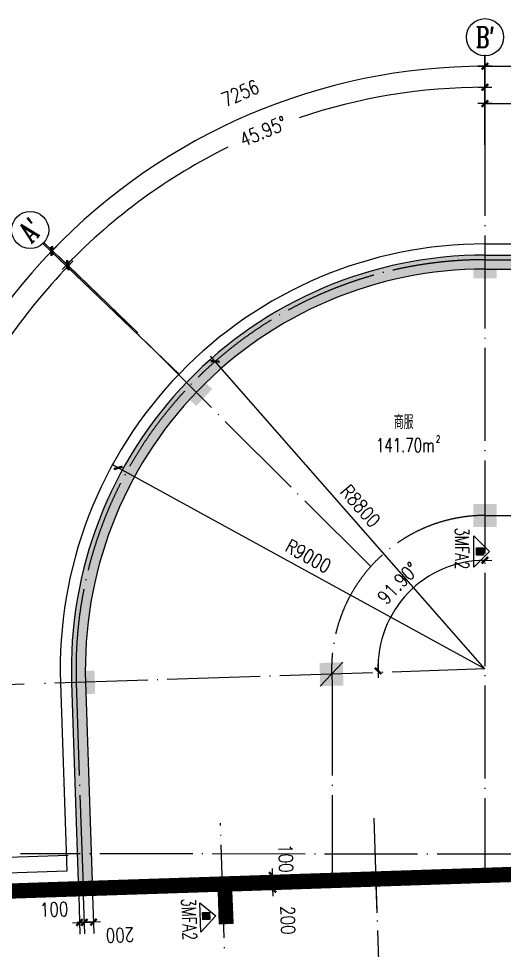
# Model space of a CAD drawing. Extents: x 634182 to 802382, y -1101880 to -864080.
# Drawn here: x 655959 to 666411, y -904633 to -884597 of the extents above; entities that cross this region are included whole.
import ezdxf
from ezdxf.enums import TextEntityAlignment as Align

# ---------------------------------------------------------------- set-up
doc = ezdxf.new("R2010")
doc.units = 0
doc.header["$LTSCALE"] = 1000
doc.header["$MEASUREMENT"] = 0
doc.linetypes.add('DOTE', pattern=[2.42, 2, -0.2, 0.02, -0.2])
doc.layers.get('0').update_dxf_attribs({"linetype": 'CONTINUOUS'})
doc.layers.get('DEFPOINTS').update_dxf_attribs({"linetype": 'CONTINUOUS'})
for name, color, linetype in [('210', 4, 'CONTINUOUS'), ('AXIS', 3, 'CONTINUOUS'), ('AXIS_TEXT', 7, 'CONTINUOUS'), ('COLUMN', 7, 'CONTINUOUS'), ('DOTE', 1, 'DOTE'), ('MC', 4, 'CONTINUOUS'), ('PUB_DIM', 3, 'CONTINUOUS'), ('WALL', 191, 'CONTINUOUS')]:
    doc.layers.add(name, color=color, linetype=linetype)
doc.styles.add('COMPLEX', font='COMPLEX')
doc.styles.add('DIM_FONT', font='simplex.shx', dxfattribs={"width": 0.8})
doc.styles.add('Z', font='romans', dxfattribs={"width": 0.8, "bigfont": 'z'})
doc.dimstyles.new('AXIS', dxfattribs={"dimtxt": 300, "dimasz": 1, "dimexe": 250, "dimexo": 300, "dimgap": 150, "dimtad": 1, "dimdec": 0, "dimzin": 0, "dimdsep": 46, "dimtxsty": 'DIM_FONT', "dimblk": '_DIMX', "dimblk1": '_DIMX', "dimblk2": '_DIMX', "dimcen": 2.5, "dimse1": 1, "dimse2": 1, "dimclrt": 7, "dimadec": 0, "dimazin": 0, "dimtfac": 1, "dimtdec": 0, "dimtix": 1, "dimtmove": 2, "dimatfit": 3, "dimldrblk": '_DIMX', "dimfxl": 0, "dimtolj": 1, "dimtzin": 0, "dimarcsym": 0})
doc.dimstyles.new('DIMN', dxfattribs={"dimtxt": 300, "dimasz": 1, "dimexe": 250, "dimexo": 300, "dimgap": 150, "dimtad": 1, "dimdec": 0, "dimzin": 0, "dimdsep": 46, "dimtxsty": 'DIM_FONT', "dimblk": '_DIMX', "dimblk1": '_DIMX', "dimblk2": '_DIMX', "dimcen": 2.5, "dimclrt": 7, "dimadec": 0, "dimazin": 0, "dimtfac": 1, "dimtdec": 0, "dimtix": 1, "dimtmove": 2, "dimatfit": 3, "dimldrblk": '_DIMX', "dimfxl": 0, "dimtolj": 1, "dimtzin": 0, "dimarcsym": 0})
doc.dimstyles.new('NORMAL', dxfattribs={"dimtxt": 300, "dimasz": 1, "dimexe": 250, "dimexo": 300, "dimgap": 150, "dimtad": 1, "dimdec": 0, "dimzin": 0, "dimdsep": 46, "dimtxsty": 'DIM_FONT', "dimblk": '_DIMX', "dimblk1": '_DIMX', "dimblk2": '_DIMX', "dimcen": 2.5, "dimclrt": 7, "dimadec": 0, "dimazin": 0, "dimtfac": 1, "dimtdec": 0, "dimtix": 1, "dimtmove": 2, "dimatfit": 3, "dimldrblk": '_DIMX', "dimfxl": 0, "dimtolj": 1, "dimtzin": 0, "dimarcsym": 0})

# ---------------------------------------------------------------- blocks, each defined once
blk = doc.blocks.new('_DIMX')
blk.add_line((-150, 0), (150, 0))
at = {"const_width": 50}
blk.add_lwpolyline([(-70, -70), (70, 70)], dxfattribs=at)
blk = doc.blocks.new('*D921')
at = {"color": 0, "linetype": 'ByBlock'}
for p, q in [((658526, -891357), (656852, -889738)), ((656078, -898910), (653281, -899003))]:
    blk.add_line(p, q, dxfattribs=at)
for start, end in [(135.9546, 155.5651), (163.1983, 181.8954)]:
    blk.add_arc((665993, -898581), 12469, start, end, dxfattribs=at)
at = {"layer": 'DEFPOINTS', "color": 0, "linetype": 'ByBlock'}
for p in [(658741, -891566), (655059, -892587), (665993, -898581), (665993, -898581), (656378, -898900)]:
    blk.add_point(p, dxfattribs=at)
at = {"color": 0, "linetype": 'ByBlock'}
for p, rotation in [((657031, -889912), 45.95229745174505), ((653531, -898995), 271.8977025477868)]:
    blk.add_blockref('_DIMX', p, dxfattribs=dict(at, rotation=rotation))
at = {"color": 7, "linetype": 'ByBlock', "insert": (654323, -894190), "char_height": 300, "attachment_point": 5, "rotation": 69.3817, "style": 'DIM_FONT'}
blk.add_mtext('\\A1;45.95°', dxfattribs=at)
blk = doc.blocks.new('*D922')
at = {"color": 0, "linetype": 'ByBlock'}
for p, q in [((665993, -886538), (665993, -885823)), ((658526, -891357), (656824, -889711))]:
    blk.add_line(p, q, dxfattribs=at)
for start, end in [(90.0046, 108.6248), (116.2342, 135.9454)]:
    blk.add_arc((665993, -898581), 12508, start, end, dxfattribs=at)
at = {"layer": 'DEFPOINTS', "color": 0, "linetype": 'ByBlock'}
for p in [(665993, -886838), (659620, -887819), (658741, -891566), (665993, -898581), (665993, -902969)]:
    blk.add_point(p, dxfattribs=at)
at = {"color": 0, "linetype": 'ByBlock'}
for p, rotation in [((665993, -886073), 0.002290299763763843), ((657003, -889884), 225.9477096997475)]:
    blk.add_blockref('_DIMX', p, dxfattribs=dict(at, rotation=rotation))
at = {"color": 7, "linetype": 'ByBlock', "insert": (661221, -887019), "char_height": 300, "attachment_point": 5, "rotation": 22.4295, "style": 'DIM_FONT'}
blk.add_mtext('\\A1;45.95°', dxfattribs=at)
blk = doc.blocks.new('*D924')
at = {"color": 0, "linetype": 'ByBlock'}
blk.add_arc((665993, -898547), 2301, 90.0249, 181.8751, dxfattribs=at)
at = {"layer": 'DEFPOINTS', "color": 0, "linetype": 'ByBlock'}
for p in [(665993, -886804), (664821, -896567), (665993, -898547), (656378, -898866), (665993, -902935)]:
    blk.add_point(p, dxfattribs=at)
at = {"color": 0, "linetype": 'ByBlock'}
for p, rotation in [((665993, -896246), 0.0124488103048372), ((663693, -898623), 271.8875511896961)]:
    blk.add_blockref('_DIMX', p, dxfattribs=dict(at, rotation=rotation))
at = {"color": 7, "linetype": 'ByBlock', "insert": (664124, -896738), "char_height": 300, "attachment_point": 5, "rotation": 45.95, "style": 'DIM_FONT'}
blk.add_mtext('\\A1;91.90°', dxfattribs=at)
blk = doc.blocks.new('_AXISO')
blk.add_circle((0, 0), 0.5)
at = {"layer": 'AXIS_TEXT', "style": 'COMPLEX', "width": 1.041667}
blk.add_attdef('A', text='', height=0.56, dxfattribs=at).set_placement((-0.25, -0.28), (0.25, -0.28), align=Align.FIT)
blk = doc.blocks.new('*D925')
at = {"color": 0, "linetype": 'ByBlock'}
for p, q in [((657022, -902591), (654550, -902673)), ((654800, -902664), (654800, -902663)), ((654800, -902665), (654823, -903340)), ((657044, -903267), (654573, -903349)), ((654823, -903341), (654823, -903342))]:
    blk.add_line(p, q, dxfattribs=at)
at = {"layer": 'DEFPOINTS', "color": 0, "linetype": 'ByBlock'}
for p in [(657322, -902581), (654823, -903340), (657344, -903257)]:
    blk.add_point(p, dxfattribs=at)
at = {"color": 0, "linetype": 'ByBlock'}
for p, rotation in [((654800, -902665), 271.9030555598345), ((654823, -903340), 91.90305555983448)]:
    blk.add_blockref('_DIMX', p, dxfattribs=dict(at, rotation=rotation))
at = {"color": 7, "linetype": 'ByBlock', "insert": (655111, -902993), "char_height": 300, "attachment_point": 5, "rotation": 271.9031, "style": 'DIM_FONT'}
blk.add_mtext('\\A1;676', dxfattribs=at)
blk = doc.blocks.new('_FZH')
blk.add_solid([(-0.5, -0.5), (0.5, -0.5), (-0.5, 0.5), (0.5, 0.5)])
blk = doc.blocks.new('*D929')
at = {"color": 0, "linetype": 'ByBlock'}
for p, q in [((657351, -903456), (657378, -904281)), ((657550, -903449), (657578, -904274)), ((657369, -904031), (657368, -904031)), ((657370, -904031), (657570, -904024)), ((657370, -904031), (657570, -904024)), ((657571, -904024), (657572, -904024))]:
    blk.add_line(p, q, dxfattribs=at)
at = {"layer": 'DEFPOINTS', "color": 0, "linetype": 'ByBlock'}
for p in [(657341, -903156), (657540, -903149), (657570, -904024)]:
    blk.add_point(p, dxfattribs=at)
at = {"color": 0, "linetype": 'ByBlock'}
for p, rotation in [((657370, -904031), 1.904583339815412), ((657570, -904024), 181.9045833398154)]:
    blk.add_blockref('_DIMX', p, dxfattribs=dict(at, rotation=rotation))
at = {"color": 7, "linetype": 'ByBlock', "insert": (658140, -904306), "char_height": 300, "attachment_point": 5, "rotation": 181.9046, "style": 'DIM_FONT'}
blk.add_mtext('\\A1;200', dxfattribs=at)
blk = doc.blocks.new('*D930')
at = {"color": 0, "linetype": 'ByBlock'}
for p, q in [((657251, -903459), (657278, -904284)), ((657351, -903456), (657378, -904281)), ((657269, -904034), (657268, -904034)), ((657270, -904034), (657370, -904031)), ((657270, -904034), (657370, -904031)), ((657371, -904031), (657372, -904031))]:
    blk.add_line(p, q, dxfattribs=at)
at = {"layer": 'DEFPOINTS', "color": 0, "linetype": 'ByBlock'}
for p in [(657241, -903159), (657341, -903156), (657370, -904031)]:
    blk.add_point(p, dxfattribs=at)
at = {"color": 0, "linetype": 'ByBlock'}
for p, rotation in [((657270, -904034), 1.900000000051616), ((657370, -904031), 181.9000000000516)]:
    blk.add_blockref('_DIMX', p, dxfattribs=dict(at, rotation=rotation))
at = {"color": 7, "linetype": 'ByBlock', "insert": (656722, -903752), "char_height": 300, "attachment_point": 5, "rotation": 1.9, "style": 'DIM_FONT'}
blk.add_mtext('\\A1;100', dxfattribs=at)
blk = doc.blocks.new('*D931')
at = {"color": 0, "linetype": 'ByBlock'}
for p, q in [((660839, -903040), (661669, -903012)), ((661419, -903020), (661419, -903019)), ((660842, -903140), (661673, -903112)), ((661423, -903121), (661419, -903021)), ((661423, -903121), (661419, -903021)), ((661423, -903122), (661423, -903123))]:
    blk.add_line(p, q, dxfattribs=at)
at = {"layer": 'DEFPOINTS', "color": 0, "linetype": 'ByBlock'}
for p in [(660539, -903050), (660542, -903150), (661419, -903021)]:
    blk.add_point(p, dxfattribs=at)
at = {"color": 0, "linetype": 'ByBlock'}
for p, rotation in [((661419, -903021), 271.8996021727201), ((661423, -903121), 91.89960217272007)]:
    blk.add_blockref('_DIMX', p, dxfattribs=dict(at, rotation=rotation))
at = {"color": 7, "linetype": 'ByBlock', "insert": (661707, -902655), "char_height": 300, "attachment_point": 5, "rotation": 271.8996, "style": 'DIM_FONT'}
blk.add_mtext('\\A1;100', dxfattribs=at)
blk = doc.blocks.new('*D932')
at = {"color": 0, "linetype": 'ByBlock'}
for p, q in [((660842, -903140), (661673, -903112)), ((661423, -903120), (661423, -903119)), ((661429, -903320), (661423, -903121)), ((661429, -903320), (661423, -903121)), ((660849, -903340), (661679, -903312)), ((661429, -903321), (661429, -903322))]:
    blk.add_line(p, q, dxfattribs=at)
at = {"layer": 'DEFPOINTS', "color": 0, "linetype": 'ByBlock'}
for p in [(660542, -903150), (661423, -903121), (660549, -903350)]:
    blk.add_point(p, dxfattribs=at)
at = {"color": 0, "linetype": 'ByBlock'}
for p, rotation in [((661423, -903121), 271.8996021726909), ((661429, -903320), 91.89960217269088)]:
    blk.add_blockref('_DIMX', p, dxfattribs=dict(at, rotation=rotation))
at = {"color": 7, "linetype": 'ByBlock', "insert": (661752, -903987), "char_height": 300, "attachment_point": 5, "rotation": 271.8996, "style": 'DIM_FONT'}
blk.add_mtext('\\A1;200', dxfattribs=at)

msp = doc.modelspace()

# ---------------------------------------------------------------- hatches: boundary and pattern name
at = {"layer": '210'}
msp.add_hatch(color=256, dxfattribs=at).paths.add_polyline_path([(682090.082, -889981.362), (682090.082, -889681.362), (665993.45, -889681.362, 0.42397569), (657098.359, -898876.917), (657240.648, -903159.265), (657540.483, -903149.321), (657398.193, -898866.955, -0.42397569), (665993.45, -889981.362)])
at = {"layer": 'PUB_DIM'}
for points in [[(665810.199, -895977.31), (665810.199, -896135.823), (665960.773, -896135.823), (665960.773, -895977.31)], [(659918.42, -903818.082), (659923.676, -903976.508), (660074.167, -903971.515), (660068.911, -903813.089)]]:
    msp.add_hatch(color=256, dxfattribs=at).paths.add_polyline_path(points)

# ---------------------------------------------------------------- linework, layer by layer
at = {"layer": 'AXIS'}
msp.add_line((665993.45, -885397.271), (665993.45, -887397.271), dxfattribs=at)
at = {"layer": 'DOTE'}
for p, q in [((665993.45, -886838.282), (665993.45, -903019.045)), ((665993.45, -889781.362), (685921.104, -889781.362)), ((663534.111, -896380.987), (657775.017, -890631.465)), ((665993.45, -895281.362), (686004.586, -895281.362)), ((665993.45, -898581.362), (656377.53, -898900.355)), ((657198.304, -898873.596), (657343.915, -903255.952)), ((662706.415, -898873.596), (662706.415, -903128.087)), ((663598.847, -901790.823), (663882.554, -910343.059)), ((662067.446, -955157.293), (660300.728, -901900.232)), ((693584.156, -902583.931), (656001.679, -902557.468)), ((650418.708, -903485.685), (668537.709, -902884.616)), ((663640.53, -903047.328), (663666.505, -903829.089))]:
    msp.add_line(p, q, dxfattribs=at)
for radius, end in [(8800, 181.9030556), (3300, 185.080537)]:
    msp.add_arc((665993.45, -898581.362), radius, 90, end, dxfattribs=at)
at = {"layer": 'MC', "linetype": 'Continuous'}
for p, q in [((662932.53, -898437.199), (662449.41, -898953.527)), ((657540.505, -903149.979), (657240.648, -903159.265))]:
    msp.add_line(p, q, dxfattribs=at)
at = {"layer": 'MC', "linetype": 'Continuous', "const_width": 300}
for points in [[(666840.4, -902990.949), (653048.089, -903448.487), (652898.172, -903453.46), (652921.377, -904152.986)], [(660422.128, -904054.243), (660393.949, -903204.8)]]:
    msp.add_lwpolyline(points, dxfattribs=at)
at = {"layer": 'PUB_DIM'}
for p, q in [((665753.959, -896395.978, 284.642), (665753.959, -895717.155, 284.642)), ((659876.092, -904238.384, 284.642), (659855.244, -903609.907, 284.642))]:
    msp.add_line(p, q, dxfattribs=at)
at = {"layer": 'PUB_DIM', "elevation": 284.642}
for points in [[(665753.959, -895717.155), (666093.371, -896056.566), (665753.959, -896395.978)], [(659855.244, -903609.907), (660204.064, -903887.906), (659876.092, -904238.384)]]:
    msp.add_lwpolyline(points, dxfattribs=at)
for points in [[(665960.773, -895977.31), (665960.773, -896135.823), (665810.199, -896135.823), (665810.199, -895977.31)], [(660068.911, -903813.089), (660074.167, -903971.515), (659923.676, -903976.508), (659918.42, -903818.082)]]:
    msp.add_lwpolyline(points, close=True, dxfattribs=at)
at = {"layer": 'WALL'}
for p, q in [((665993.45, -889441.362), (681870.082, -889441.362)), ((665993.45, -889681.362), (682090.082, -889681.362)), ((665993.45, -889981.362), (682090.082, -889981.362)), ((656858.491, -898884.887), (656992.812, -902927.437)), ((657098.359, -898876.917), (657240.67, -903159.941)), ((657398.193, -898866.955), (657540.505, -903149.979)), ((656992.812, -902927.437), (652495.438, -903076.63))]:
    msp.add_line(p, q, dxfattribs=at)
msp.add_lwpolyline([(657240.648, -903159.265), (652743.278, -903308.427), (652771.46, -904157.96), (653071.295, -904148.013), (653053.059, -903598.316), (660249.003, -903359.626), (660272.21, -904059.217), (660572.045, -904049.27), (660548.837, -903349.655), (668244.6, -903094.36), (668267.809, -903793.975), (668567.644, -903784.029), (668534.383, -902784.692), (657240.648, -903159.265)], dxfattribs=at)
for radius in [9140, 8900, 8600]:
    msp.add_arc((665993.45, -898581.362), radius, 90, 181.9030556, dxfattribs=at)

# ---------------------------------------------------------------- block references
at = {"layer": 'AXIS'}
ref = msp.add_blockref('_AXISO', (665993.45, -884997.271), dxfattribs=dict(at, xscale=800, yscale=800, zscale=800))
ref.add_attrib('A', "B'", dxfattribs={"layer": 'AXIS_TEXT', "height": 448, "style": 'COMPLEX', "width": 0.78125}).set_placement((665793.45, -885221.271), (666193.45, -885221.271), align=Align.FIT)
ref = msp.add_blockref('_AXISO', (656206.85, -889141.475), dxfattribs=dict(at, xscale=800, yscale=800, zscale=800, rotation=45.99999999999997))
ref.add_attrib('A', "A'", dxfattribs={"layer": 'AXIS_TEXT', "height": 448, "rotation": 46, "style": 'COMPLEX', "width": 0.815217}).set_placement((656229.051, -889440.946), (656506.914, -889153.21), align=Align.FIT)
at = {"layer": 'COLUMN', "xscale": 500, "yscale": 500, "zscale": 500}
for p in [(665993.45, -889931.362), (665993.45, -895281.362)]:
    msp.add_blockref('_FZH', p, dxfattribs=at)
for p, rotation in [((659769.653, -892574.021), 47.10095713218349), ((662690.97, -898695.363), 1.90305555999996), ((657348.298, -898872.597), 1.90305555999996)]:
    msp.add_blockref('_FZH', p, dxfattribs=dict(at, rotation=rotation))

# ---------------------------------------------------------------- texts
at = {"style": 'Z', "width": 0.7}
msp.add_text('商服', height=300, dxfattribs=at).set_placement((664033.992, -893422.916))
for s, height, p in [('2', 150, (665029.938, -893637.809)), ('141.70m', 300, (664909.299, -893769.608))]:
    msp.add_text(s, height=height, dxfattribs=at).set_placement(p, align=Align.MIDDLE_RIGHT)
at = {"layer": 'PUB_DIM', "style": 'Z', "width": 0.7}
for rotation, p in [(270, (665349.675, -895541.997, 284.642)), (271.9, (659463.422, -903521.008, 284.642))]:
    msp.add_text('3MFA2', height=300, rotation=rotation, dxfattribs=at).set_placement(p)

# ---------------------------------------------------------------- dimensions: what is measured, and where the dimension line sits
at = {"layer": 'AXIS'}
for p1, p2 in [((665993.45, -886810.437), (682193.082, -886810.437)), ((665993.45, -887610.437), (671393.45, -887610.437))]:
    msp.add_aligned_dim(p1=p1, p2=p2, distance=1187.528, dimstyle='DIMN', dxfattribs=at).render()
for base, center, p1, p2, location in [((659372.981, -887447.414), (665993.45, -898546.852), (665993.45, -887507.164), (659639.607, -892458.447), (660727.596, -886198.862)), ((654639.125, -892361.317), (665976.804, -898564.958), (657969.449, -890825.789), (654846.799, -898951.687), (653441.169, -893762.884))]:
    msp.add_angular_dim_3p(base=base, center=center, p1=p1, p2=p2, location=location, text='7256', dimstyle='DIMN', override={"dimdec": 2, "dimadec": 2, "dimtdec": 2}, dxfattribs=at).render()
for base, line1, line2, picture, middle in [((659619.915, -887818.598), ((665993.45, -898581.362), (658741.431, -891565.927)), ((665993.45, -886838.282), (665993.45, -902969.018)), '*D922', (661220.924, -887019.267)), ((655059.434, -892586.892), ((665993.45, -898581.362), (656377.53, -898900.355)), ((665993.45, -898581.362), (658741.431, -891565.927)), '*D921', (654322.736, -894190.372))]:
    dim = msp.add_angular_dim_2l(base=base, line1=line1, line2=line2, dimstyle='NORMAL', override={"dimdec": 2, "dimadec": 2, "dimtdec": 2}, dxfattribs=at)
    dim.commit()
    dim.dimension.update_dxf_attribs({"geometry": picture, "text_midpoint": middle, "dimtype": 130})
for mpoint in [(660186.864, -891968.982), (658100.214, -894257.378)]:
    msp.add_radius_dim(center=(665993.45, -898581.362), mpoint=mpoint, dimstyle='AXIS', dxfattribs=at).render()
at = {"layer": 'MC', "linetype": 'Continuous'}
dim = msp.add_angular_dim_2l(base=(664820.864, -896566.747), line1=((665993.45, -898546.852), (656377.53, -898865.845)), line2=((665993.45, -886803.773), (665993.45, -902934.508)), dimstyle='NORMAL', override={"dimdec": 2, "dimadec": 2, "dimtdec": 2}, dxfattribs=at)
dim.commit()
dim.dimension.update_dxf_attribs({"geometry": '*D924', "text_midpoint": (664123.841, -896738.236)})
at = {"layer": 'PUB_DIM', "linetype": 'Continuous'}
msp.add_linear_dim(base=(653997.454, -903366.496), p1=(656373.283, -898900.382), p2=(656518.859, -903282.739), angle=271.9025852, location=(654224.268, -901158.361), dimstyle='DIMN', dxfattribs=at).render()
for base, p1, p2, angle, picture, middle in [((661419.43, -903020.67), (660542.208, -903149.798), (660538.894, -903049.874), 91.8996022, '*D931', (661707.458, -902654.82)), ((661422.744, -903120.594), (660548.837, -903349.655), (660542.208, -903149.798), 91.8996022, '*D932', (661751.659, -903987.276)), ((657369.624, -904031.092), (657240.648, -903159.265), (657340.593, -903155.95), 1.9, '*D930', (656722.315, -903752.448)), ((657569.584, -904024.453), (657340.593, -903155.95), (657540.482, -903149.303), 1.9045833, '*D929', (658139.816, -904305.657))]:
    dim = msp.add_linear_dim(base=base, p1=p1, p2=p2, angle=angle, dimstyle='DIMN', dxfattribs=at)
    dim.commit()
    dim.dimension.update_dxf_attribs({"geometry": picture, "text_midpoint": middle, "dimtype": 129})
dim = msp.add_aligned_dim(p1=(657321.501, -902581.362), p2=(657343.935, -903256.544), distance=-2522.826, dimstyle='DIMN', dxfattribs=at)
dim.commit()
dim.dimension.update_dxf_attribs({"geometry": '*D925', "text_midpoint": (655111.118, -902992.769)})

doc.saveas('drawing.dxf')
